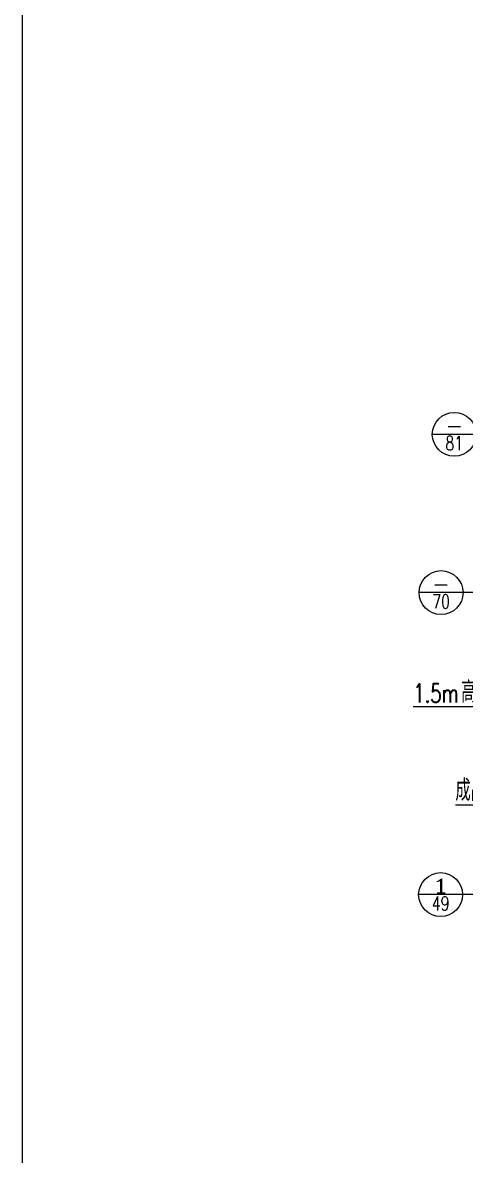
# Model space of a CAD drawing. Extents: x 307762 to 522490, y -326758 to -245675.
# Drawn here: x 377590 to 382622, y -320202 to -307326 of the extents above; entities that cross this region are included whole.
import ezdxf
from ezdxf.enums import TextEntityAlignment as Align

# ---------------------------------------------------------------- set-up
doc = ezdxf.new("R2010")
doc.units = 0
doc.header["$LTSCALE"] = 1000
doc.header["$MEASUREMENT"] = 0
for name, color, linetype in [('DIM_IDEN', 3, 'CONTINUOUS'), ('DIM_LEAD', 3, 'CONTINUOUS'), ('PUB_HATCH', 250, 'CONTINUOUS'), ('PUB_TEXT', 7, 'CONTINUOUS')]:
    doc.layers.add(name, color=color, linetype=linetype)
doc.styles.add('_TCH_DIM', font='SIMPLEX', dxfattribs={"bigfont": 'GBCBIG'})
doc.styles.add('_TCH_LABEL', font='COMPLEX', dxfattribs={"bigfont": 'GBCBIG'})

msp = doc.modelspace()

# ---------------------------------------------------------------- linework, layer by layer
at = {"layer": 'DIM_IDEN'}
for p, q in [((382746.7, -312005.9), (382246.7, -312005.9)), ((382596.7, -313805.5), (382096.7, -313805.5)), ((383599.5, -313805.5), (382596.7, -313805.5)), ((382591.6, -317238.4), (382091.6, -317238.4)), ((384525.6, -317238.4), (382591.6, -317238.4))]:
    msp.add_line(p, q, dxfattribs=at)
for centre in [(382496.7, -312005.9), (382346.7, -313805.5), (382341.6, -317238.4)]:
    msp.add_circle(centre, 250, dxfattribs=at)
at = {"layer": 'DIM_LEAD'}
for p, q in [((383407.3, -315105.2), (382031.1, -315105.2)), ((383407.3, -316222.6), (382509.5, -316222.6))]:
    msp.add_line(p, q, dxfattribs=at)
at = {"layer": 'PUB_HATCH', "color": 1}
msp.add_lwpolyline([(377589.6, -287893.8), (426646.2, -287893.8), (426646.2, -326758.3), (377589.6, -326758.3)], close=True, dxfattribs=at)

# ---------------------------------------------------------------- texts
at = {"layer": 'PUB_TEXT', "style": '_TCH_LABEL'}
for s, width, p, p2 in [('-', 1.458333, (382396, -311985.8), (382597.3, -311985.8)), ('81', 0.905172, (382396, -312187), (382597.3, -312187)), ('-', 1.458333, (382246, -313785.4), (382447.3, -313785.4)), ('70', 0.772059, (382246, -313986.6), (382447.3, -313986.6)), ('1', 2.916667, (382241, -317218.3), (382442.2, -317218.3)), ('49', 0.75, (382241, -317419.6), (382442.2, -317419.6))]:
    msp.add_text(s, height=161, dxfattribs=dict(at, width=width)).set_placement(p, p2, align=Align.FIT)
at = {"layer": 'PUB_TEXT', "style": '_TCH_DIM'}
for s, p in [('高矮墙', (382574, -315055.2)), ('成品小便斗', (382509.5, -316172.6))]:
    msp.add_text(s, height=241.13, dxfattribs=at).set_placement(p)
at = {"layer": 'PUB_TEXT', "style": '_TCH_DIM', "width": 0.705882}
msp.add_text('1.5m', height=212.5, dxfattribs=at).set_placement((382031.1, -315055.2))

doc.saveas('drawing.dxf')
